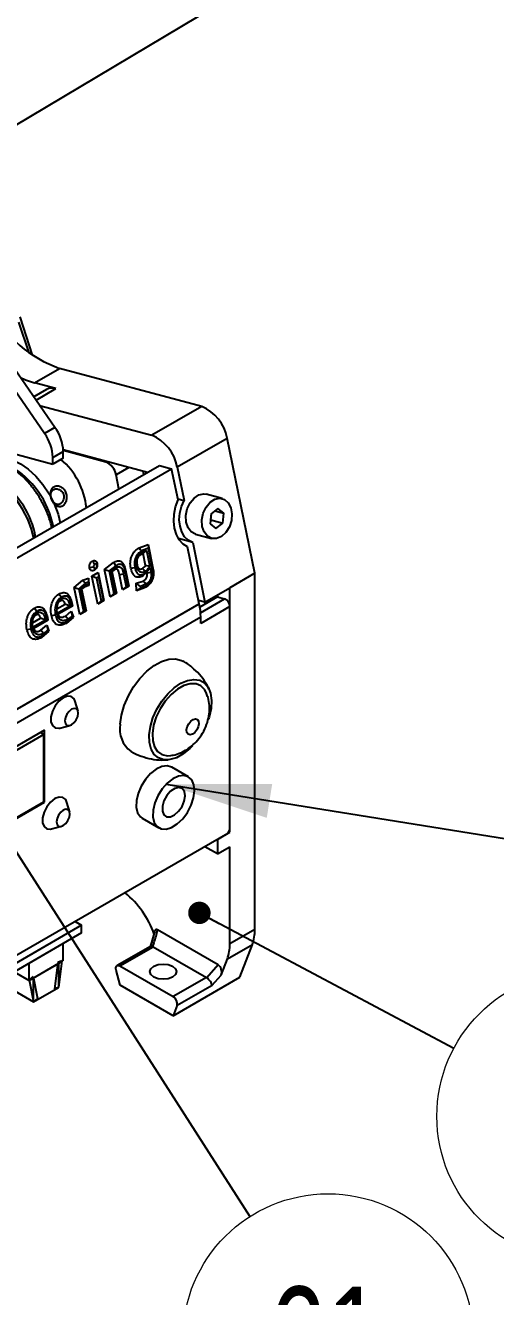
# Model space of a CAD drawing. Header units: millimetres. Extents: x 2 to 418, y 2 to 295.
# Drawn here: x 372.68 to 388.64, y 75.32 to 118.53 of the extents above; entities that cross this region are included whole.
import ezdxf

# ---------------------------------------------------------------- set-up
doc = ezdxf.new("R2010")
doc.units = ezdxf.units.MM
doc.styles.add('SLDTEXTSTYLE0', font='TXT', dxfattribs={"width": 0.75})
doc.dimstyles.new('SLDDIMSTYLE0', dxfattribs={"dimtxt": 0.18, "dimasz": 0.762, "dimexe": 0, "dimexo": 0.0625, "dimgap": 0, "dimtad": 0, "dimtih": 1, "dimtoh": 1, "dimdec": 0, "dimrnd": 1e-09, "dimzin": 0, "dimdsep": 46, "dimtxsty": 'Standard', "dimblk1": 'DOT', "dimblk2": 'DOT', "dimsah": 1, "dimcen": 0.09, "dimadec": 0, "dimazin": 0, "dimtfac": 0.762, "dimtdec": 0, "dimtofl": 0, "dimtmove": 0, "dimatfit": 3, "dimldrblk": 'DOT', "dimfxl": 1, "dimfrac": 2, "dimtolj": 1, "dimtzin": 0, "dimarcsym": 0})
doc.dimstyles.new('SLDDIMSTYLE1', dxfattribs={"dimtxt": 0.18, "dimasz": 3.556, "dimexe": 0, "dimexo": 0.0625, "dimgap": 0, "dimtad": 0, "dimtih": 1, "dimtoh": 1, "dimdec": 0, "dimrnd": 1e-09, "dimzin": 0, "dimdsep": 46, "dimtxsty": 'Standard', "dimsah": 1, "dimcen": 0.09, "dimadec": 0, "dimazin": 0, "dimtfac": 3.556, "dimtdec": 0, "dimtofl": 0, "dimtmove": 0, "dimatfit": 3, "dimfxl": 1, "dimfrac": 2, "dimtolj": 1, "dimtzin": 0, "dimarcsym": 0})

# ---------------------------------------------------------------- blocks, each defined once
blk = doc.blocks.new('SW_NOTE_58')
at = {"color": 0, "linetype": 'Continuous', "lineweight": 0}
blk.add_circle((4.353, -2.316), 4.931, dxfattribs=at)
at = {"color": 0, "linetype": 'Continuous', "lineweight": 0, "insert": (4.318, -0.54), "char_height": 3.5, "attachment_point": 2, "style": 'SLDTEXTSTYLE0'}
blk.add_mtext('8', dxfattribs=at)
blk = doc.blocks.new('_Dot')
at = {"color": 0, "linetype": 'ByBlock', "lineweight": -2}
blk.add_line((-0.5, 0), (-1, 0), dxfattribs=at)
at = {"color": 0, "linetype": 'ByBlock', "const_width": 0.5}
blk.add_lwpolyline([(-0.25, 0, 1), (0.25, 0, 1)], format="xyb", close=True, dxfattribs=at)
blk = doc.blocks.new('SW_NOTE_66')
at = {"color": 0, "linetype": 'Continuous', "lineweight": 0}
blk.add_circle((2.657, -4.154), 4.931, dxfattribs=at)
at = {"color": 0, "linetype": 'Continuous', "lineweight": 0, "insert": (2.586, -2.377), "char_height": 3.5, "attachment_point": 2, "style": 'SLDTEXTSTYLE0'}
blk.add_mtext('61', dxfattribs=at)

msp = doc.modelspace()

# ---------------------------------------------------------------- linework, layer by layer
at = {"color": 7, "linetype": 'Continuous', "lineweight": 25}
for p, q in [((373.329, 104.656), (365.25, 116.353)), ((373.683, 104.86), (365.603, 116.557)), ((372.486, 108.616), (372.912, 107.316)), ((372.803, 107.395), (372.46, 108.443)), ((372.987, 106.377), (373.835, 106.867)), ((378.664, 105.574), (373.835, 106.867)), ((373.717, 106.182), (372.987, 106.377)), ((373.4, 106.153), (372.964, 105.901)), ((373.162, 105.613), (376.967, 104.594)), ((378.664, 105.574), (376.967, 104.594)), ((373.683, 104.86), (373.329, 104.656)), ((377.833, 103.517), (379.53, 104.496)), ((380.47, 99.904), (379.53, 104.496)), ((372.155, 104.008), (373.61, 103.618)), ((373.61, 103.841), (373.964, 104.046)), ((373.61, 103.618), (373.61, 103.841)), ((373.964, 103.822), (373.61, 103.618)), ((376.826, 103.332), (373.963, 104.099)), ((375.409, 103.686), (373.964, 104.073)), ((373.964, 103.822), (373.964, 104.046)), ((371.869, 100.47), (377.233, 103.567)), ((372.269, 100.355), (377.643, 103.457)), ((376.703, 103.261), (376.681, 103.371)), ((377.233, 103.567), (377.643, 103.457)), ((377.86, 102.398), (377.643, 103.457)), ((377.833, 103.517), (378.065, 102.383)), ((375.855, 102.771), (375.756, 103.255)), ((377.851, 102.44), (378.065, 102.383)), ((379.363, 102.442), (378.817, 102.589)), ((379.216, 102.106), (378.982, 101.925)), ((379.116, 102.028), (379.416, 101.948)), ((379.416, 101.948), (379.216, 102.106)), ((378.982, 101.925), (378.948, 101.584)), ((378.948, 101.584), (379.148, 101.426)), ((378.96, 101.708), (378.972, 101.717)), ((378.972, 101.717), (378.994, 101.934)), ((378.972, 101.717), (379.382, 101.607)), ((379.148, 101.426), (379.382, 101.607)), ((379.382, 101.607), (379.416, 101.948)), ((378.454, 101.236), (379.001, 101.09)), ((376.537, 100.77), (376.844, 100.887)), ((376.856, 100.759), (376.624, 100.662)), ((376.844, 100.887), (377.009, 100.083)), ((376.844, 100.887), (376.856, 100.759)), ((377.006, 100.025), (376.856, 100.759)), ((378.358, 100.952), (377.877, 101.081)), ((378.583, 98.863), (378.187, 100.798)), ((378.358, 100.952), (378.773, 98.924)), ((375.366, 100.033), (375.668, 100.268)), ((376.672, 100.576), (376.584, 100.536)), ((376.795, 100.675), (376.672, 100.576)), ((376.755, 100.171), (376.672, 100.576)), ((376.795, 100.675), (376.905, 100.139)), ((374.939, 99.81), (375.151, 99.932)), ((375.151, 99.932), (375.345, 98.98)), ((375.151, 99.932), (375.167, 99.784)), ((375.557, 99.102), (375.366, 100.033)), ((375.366, 100.033), (375.519, 99.986)), ((375.754, 100.16), (375.519, 99.986)), ((375.519, 99.986), (375.677, 99.214)), ((375.598, 99.985), (375.753, 100.098)), ((375.747, 99.255), (375.598, 99.985)), ((375.616, 99.966), (375.598, 99.985)), ((375.703, 100.027), (375.616, 99.966)), ((375.616, 99.966), (375.768, 99.224)), ((376.014, 99.879), (375.875, 99.856)), ((375.979, 99.346), (375.875, 99.856)), ((376.014, 99.879), (376.1, 99.458)), ((376.077, 99.952), (376.079, 100.012)), ((376.169, 99.498), (376.077, 99.952)), ((376.079, 100.012), (376.19, 99.468)), ((376.802, 99.94), (376.663, 99.816)), ((376.905, 100.139), (376.755, 100.171)), ((376.913, 100.098), (376.802, 99.94)), ((376.809, 99.907), (376.802, 99.94)), ((376.948, 99.928), (376.809, 99.907)), ((376.913, 100.098), (376.948, 99.928)), ((377.009, 100.083), (377.006, 100.025)), ((380.47, 99.904), (379.621, 99.414)), ((380.47, 87.794), (380.47, 99.904)), ((374.34, 99.423), (374.634, 99.671)), ((374.527, 98.508), (374.34, 99.423)), ((374.34, 99.423), (374.492, 99.38)), ((374.72, 99.563), (374.492, 99.38)), ((374.492, 99.38), (374.648, 98.62)), ((374.675, 99.434), (374.587, 99.367)), ((374.634, 99.671), (374.821, 99.739)), ((374.832, 99.492), (374.675, 99.434)), ((374.821, 99.607), (374.72, 99.563)), ((374.725, 99.505), (374.823, 99.549)), ((374.821, 99.739), (374.832, 99.492)), ((374.821, 99.739), (374.821, 99.607)), ((374.823, 99.549), (374.821, 99.607)), ((374.832, 99.492), (374.823, 99.549)), ((375.134, 98.859), (374.939, 99.81)), ((375.097, 99.743), (374.939, 99.81)), ((375.167, 99.784), (375.097, 99.743)), ((375.097, 99.743), (375.255, 98.971)), ((375.325, 99.011), (375.167, 99.784)), ((376.19, 99.468), (375.979, 99.346)), ((376.1, 99.458), (375.979, 99.346)), ((376.1, 99.458), (376.169, 99.498)), ((376.169, 99.498), (376.19, 99.468)), ((376.445, 99.564), (376.681, 99.639)), ((376.456, 99.311), (376.445, 99.564)), ((376.591, 99.46), (376.445, 99.564)), ((376.727, 99.405), (376.456, 99.311)), ((376.593, 99.402), (376.456, 99.311)), ((376.768, 99.532), (376.591, 99.46)), ((376.591, 99.46), (376.593, 99.402)), ((376.593, 99.402), (376.777, 99.476)), ((378.773, 98.924), (379.621, 99.414)), ((379.621, 91.099), (379.621, 99.414)), ((374.717, 98.66), (374.571, 99.377)), ((374.571, 99.377), (374.587, 99.367)), ((374.587, 99.367), (374.738, 98.63)), ((375.345, 98.98), (375.134, 98.859)), ((375.255, 98.971), (375.134, 98.859)), ((375.255, 98.971), (375.325, 99.011)), ((375.345, 98.98), (375.325, 99.011)), ((375.768, 99.224), (375.557, 99.102)), ((375.557, 99.102), (375.677, 99.214)), ((375.677, 99.214), (375.747, 99.255)), ((375.768, 99.224), (375.747, 99.255)), ((378.773, 98.924), (378.559, 98.981)), ((379.197, 99.098), (378.603, 98.755)), ((379.197, 99.169), (379.197, 99.098)), ((379.197, 99.098), (379.443, 99.032)), ((363.592, 90.209), (378.583, 98.863)), ((373.751, 98.695), (374.028, 98.855)), ((373.753, 98.538), (373.751, 98.695)), ((374.192, 98.792), (373.753, 98.538)), ((373.758, 98.536), (374.256, 98.823)), ((373.758, 98.536), (373.788, 98.511)), ((374.273, 98.79), (373.788, 98.511)), ((374.192, 98.792), (374.028, 98.855)), ((374.036, 98.449), (374.237, 98.617)), ((374.237, 98.617), (374.31, 98.412)), ((374.237, 98.617), (374.272, 98.451)), ((374.256, 98.823), (374.253, 98.837)), ((374.256, 98.896), (374.273, 98.79)), ((374.256, 98.823), (374.273, 98.79)), ((374.738, 98.63), (374.527, 98.508)), ((374.648, 98.62), (374.527, 98.508)), ((374.648, 98.62), (374.717, 98.66)), ((374.717, 98.66), (374.738, 98.63)), ((379.621, 98.771), (378.631, 98.2)), ((378.773, 98.924), (378.773, 98.853)), ((379.621, 91.18), (379.621, 98.771)), ((378.631, 98.412), (363.641, 89.758)), ((372.919, 98.215), (373.197, 98.375)), ((372.921, 98.058), (372.919, 98.215)), ((373.361, 98.312), (372.921, 98.058)), ((372.927, 98.056), (373.424, 98.343)), ((373.441, 98.31), (372.957, 98.031)), ((373.361, 98.312), (373.197, 98.375)), ((373.205, 97.969), (373.405, 98.137)), ((373.405, 98.137), (373.479, 97.932)), ((373.405, 98.137), (373.44, 97.971)), ((373.424, 98.343), (373.422, 98.357)), ((373.424, 98.416), (373.441, 98.31)), ((373.424, 98.343), (373.441, 98.31)), ((374.31, 98.412), (374.059, 98.2)), ((374.109, 98.272), (374.287, 98.407)), ((374.272, 98.451), (374.123, 98.341)), ((374.287, 98.407), (374.272, 98.451)), ((374.31, 98.412), (374.287, 98.407)), ((378.631, 98.2), (378.631, 98.412)), ((372.927, 98.056), (372.957, 98.031)), ((373.479, 97.932), (373.227, 97.72)), ((373.277, 97.792), (373.456, 97.927)), ((373.44, 97.971), (373.292, 97.861)), ((373.456, 97.927), (373.44, 97.971)), ((373.479, 97.932), (373.456, 97.927)), ((374.465, 95.214), (374.374, 95.548)), ((373.852, 94.645), (374.187, 94.732)), ((373.328, 94.57), (368.944, 92.039)), ((373.3, 94.423), (369.057, 91.973)), ((373.3, 94.423), (373.187, 94.488)), ((373.3, 92.136), (373.3, 94.423)), ((373.328, 92.12), (373.328, 94.57)), ((378.212, 92.986), (377.646, 93.312)), ((368.944, 89.589), (373.328, 92.12)), ((369.057, 89.687), (373.3, 92.136)), ((373.3, 92.136), (373.328, 92.12)), ((374.183, 91.784), (374.091, 92.118)), ((373.569, 91.215), (373.905, 91.303)), ((376.646, 91.58), (377.212, 91.254)), ((379.551, 91.058), (379.621, 91.18)), ((379.551, 91.058), (362.721, 81.343)), ((379.197, 90.854), (379.621, 91.099)), ((379.197, 90.854), (379.197, 90.364)), ((379.586, 91.119), (379.621, 91.099)), ((379.197, 90.364), (378.773, 90.609)), ((379.197, 90.364), (379.621, 90.609)), ((379.621, 87.304), (379.621, 90.609)), ((374.589, 87.939), (368.226, 84.265)), ((374.369, 88.067), (374.589, 87.939)), ((374.589, 87.678), (374.589, 87.939)), ((379.228, 86.59), (377.166, 87.78)), ((380.47, 87.794), (379.621, 87.304)), ((374.589, 87.678), (368.226, 84.004)), ((373.952, 87.31), (373.952, 86.728)), ((376.958, 87.353), (376.913, 87.216)), ((377.005, 87.218), (377.048, 87.348)), ((379.536, 86.795), (380.384, 87.285)), ((379.955, 86.17), (380.384, 87.285)), ((376.924, 87.223), (375.789, 86.568)), ((375.889, 86.558), (377.021, 87.211)), ((377.021, 87.211), (378.828, 86.168)), ((372.806, 86.067), (373.952, 86.728)), ((372.806, 86.067), (372.806, 86.649)), ((372.955, 86.153), (373.803, 86.643)), ((373.776, 86.672), (373.663, 85.774)), ((373.915, 86.727), (373.776, 86.672)), ((373.915, 86.727), (373.802, 85.829)), ((373.803, 86.643), (373.803, 85.826)), ((375.889, 86.558), (377.696, 85.515)), ((379.228, 86.59), (378.842, 86.158)), ((379.325, 86.247), (379.536, 86.795)), ((372.303, 86.358), (372.806, 86.067)), ((372.946, 86.197), (372.808, 86.084)), ((372.808, 86.084), (372.956, 85.337)), ((372.946, 86.197), (373.095, 85.45)), ((372.955, 85.336), (372.955, 86.153)), ((375.893, 85.902), (375.757, 86.415)), ((377.692, 84.864), (379.955, 86.17)), ((378.828, 86.168), (377.696, 85.515)), ((379.019, 85.906), (379.325, 86.247)), ((371.864, 85.966), (372.955, 85.336)), ((372.955, 85.336), (373.803, 85.826)), ((373.802, 85.829), (373.663, 85.774)), ((377.692, 84.864), (375.893, 85.902)), ((377.829, 85.219), (379.019, 85.906)), ((373.095, 85.45), (372.956, 85.337)), ((372.956, 85.337), (372.956, 85.337)), ((377.829, 85.219), (377.692, 84.864))]:
    msp.add_line(p, q, dxfattribs=at)
at = {"color": 8, "linetype": 'Continuous', "lineweight": 25}
for p, q in [((373.04, 105.791), (373.717, 106.182)), ((375.409, 103.686), (375.439, 103.703)), ((376.186, 103.503), (375.756, 103.255)), ((378.626, 98.56), (379.443, 99.032))]:
    msp.add_line(p, q, dxfattribs=at)
at = {"color": 7, "linetype": 'Continuous', "lineweight": 25, "flags": 128}
for points in [[(372.508, 106.561), (372.68, 106.483), (372.987, 106.377)], [(371.586, 103.78), (371.743, 103.821), (371.983, 103.821), (372.242, 103.756), (372.51, 103.627), (372.777, 103.44), (373.035, 103.2), (373.272, 102.918), (373.481, 102.602), (373.655, 102.265), (373.787, 101.918), (373.863, 101.621)], [(378.454, 101.236), (378.311, 101.312), (378.201, 101.454), (378.137, 101.646), (378.127, 101.867), (378.173, 102.092), (378.268, 102.298), (378.404, 102.462), (378.564, 102.567), (378.733, 102.601), (378.817, 102.589)], [(379.655, 102.133), (379.692, 101.924), (379.674, 101.698), (379.603, 101.48), (379.486, 101.292), (379.336, 101.156), (379.169, 101.086), (379.004, 101.089), (378.858, 101.166), (378.747, 101.308), (378.683, 101.5), (378.674, 101.72), (378.719, 101.946), (378.815, 102.152), (378.95, 102.316), (379.111, 102.42), (379.279, 102.454), (379.437, 102.413), (379.567, 102.302), (379.655, 102.133)], [(378.187, 100.798), (378.033, 100.896), (377.904, 101.04), (377.805, 101.222), (377.741, 101.435), (377.713, 101.67), (377.725, 101.916), (377.774, 102.162), (377.86, 102.398)], [(378.358, 100.952), (378.21, 101.026), (378.085, 101.147), (377.989, 101.31), (377.928, 101.504), (377.905, 101.721), (377.921, 101.947), (377.975, 102.172), (378.065, 102.383)], [(376.537, 100.77), (376.58, 100.716), (376.624, 100.662)], [(375.754, 100.16), (375.711, 100.214), (375.668, 100.268)], [(376.633, 100.606), (376.609, 100.571), (376.584, 100.536)], [(374.997, 100.112), (374.928, 100.101), (374.858, 100.09)], [(375.067, 100.075), (375.042, 100.04), (375.024, 100.014), (375.019, 100.007), (375.018, 100.005), (375.017, 100.004)], [(375.703, 100.027), (375.728, 100.063), (375.753, 100.098)], [(376.257, 100.081), (376.326, 100.092), (376.396, 100.103)], [(376.468, 100.204), (376.466, 100.174), (376.465, 100.145)], [(376.654, 100.072), (376.697, 100.018), (376.741, 99.964)], [(376.663, 99.816), (376.688, 99.851), (376.713, 99.887)], [(374.634, 99.671), (374.677, 99.617), (374.72, 99.563)], [(374.725, 99.505), (374.7, 99.469), (374.675, 99.434)], [(376.768, 99.532), (376.724, 99.586), (376.681, 99.639)], [(376.777, 99.476), (376.752, 99.44), (376.727, 99.405)], [(373.898, 99.088), (373.854, 99.142), (373.811, 99.196)], [(373.855, 98.96), (373.88, 98.996), (373.905, 99.031)], [(373.066, 98.608), (373.023, 98.662), (372.98, 98.716)], [(373.024, 98.48), (373.049, 98.516), (373.074, 98.551)], [(374.253, 98.837), (374.255, 98.867), (374.256, 98.896)], [(373.422, 98.357), (373.423, 98.387), (373.424, 98.416)], [(373.56, 98.474), (373.63, 98.485), (373.699, 98.496)], [(374.123, 98.341), (374.08, 98.395), (374.036, 98.449)], [(374.059, 98.2), (374.084, 98.236), (374.109, 98.272)], [(372.728, 97.994), (372.798, 98.005), (372.867, 98.016)], [(373.292, 97.861), (373.248, 97.915), (373.205, 97.969)], [(373.227, 97.72), (373.252, 97.756), (373.277, 97.792)], [(375.898, 94.771), (375.942, 95.084), (376.035, 95.41), (376.174, 95.735), (376.353, 96.045), (376.564, 96.329), (376.799, 96.574), (377.048, 96.77), (377.301, 96.909), (377.548, 96.987), (377.778, 96.998), (377.983, 96.944), (378.031, 96.919)], [(376.881, 94.408), (376.922, 94.692), (377.011, 94.987), (377.143, 95.28), (377.313, 95.556), (377.511, 95.803), (377.73, 96.009), (377.959, 96.165), (378.186, 96.263), (378.402, 96.298), (378.596, 96.269), (378.76, 96.178), (378.885, 96.028), (378.966, 95.827), (378.998, 95.584), (378.982, 95.31), (378.916, 95.018), (378.893, 94.945)], [(378.831, 95.822), (378.769, 95.943), (378.64, 96.075), (378.473, 96.145), (378.277, 96.15), (378.063, 96.089), (377.842, 95.965), (377.627, 95.786), (377.428, 95.56), (377.257, 95.3), (377.122, 95.021), (377.032, 94.736), (376.99, 94.462)], [(374.374, 95.548), (374.332, 95.639), (374.237, 95.715), (374.11, 95.726), (373.964, 95.672), (373.819, 95.559), (373.692, 95.4), (373.597, 95.215), (373.547, 95.026), (373.547, 94.856), (373.597, 94.725), (373.692, 94.649), (373.819, 94.638), (373.852, 94.645)], [(374.247, 95.28), (374.161, 95.21), (374.087, 95.111), (374.038, 94.998), (374.021, 94.888), (374.038, 94.798), (374.087, 94.742), (374.161, 94.727), (374.247, 94.758), (374.334, 94.827), (374.407, 94.926), (374.456, 95.039), (374.473, 95.149), (374.456, 95.239), (374.407, 95.296), (374.334, 95.31), (374.247, 95.28)], [(378.154, 94.581), (378.176, 94.684), (378.226, 94.787), (378.297, 94.875), (378.378, 94.933), (378.456, 94.953), (378.521, 94.933), (378.561, 94.874), (378.571, 94.786), (378.549, 94.683), (378.499, 94.58), (378.428, 94.493), (378.347, 94.434), (378.269, 94.414), (378.205, 94.435), (378.164, 94.494), (378.154, 94.581)], [(378.348, 94.036), (378.258, 93.945), (378.033, 93.763), (377.804, 93.636), (377.581, 93.569), (377.374, 93.566), (377.194, 93.626), (377.049, 93.747), (376.946, 93.924), (376.889, 94.148), (376.881, 94.408)], [(376.99, 94.462), (377, 94.212), (377.06, 94.002), (377.167, 93.841), (377.316, 93.739), (377.499, 93.701), (377.613, 93.709)], [(377.646, 93.312), (377.643, 93.314), (377.489, 93.358), (377.309, 93.335), (377.118, 93.246), (376.928, 93.097), (376.755, 92.9), (376.61, 92.67), (376.506, 92.422), (376.449, 92.177), (376.443, 91.952), (376.49, 91.763), (376.586, 91.625), (376.646, 91.58)], [(378.02, 91.562), (378.18, 91.778), (378.306, 92.019), (378.387, 92.268), (378.419, 92.505), (378.398, 92.714), (378.326, 92.879), (378.209, 92.988), (378.055, 93.032), (377.875, 93.008), (377.683, 92.919), (377.494, 92.77), (377.32, 92.574), (377.176, 92.343), (377.072, 92.096), (377.014, 91.851), (377.009, 91.625), (377.056, 91.437), (377.151, 91.299), (377.288, 91.221), (377.457, 91.211), (377.644, 91.268), (377.837, 91.388), (378.02, 91.562)], [(377.881, 91.813), (377.996, 91.978), (378.073, 92.161), (378.101, 92.339), (378.076, 92.487), (378.002, 92.586), (377.889, 92.622), (377.752, 92.59), (377.61, 92.494), (377.481, 92.348), (377.384, 92.171), (377.331, 91.987), (377.329, 91.821), (377.379, 91.696), (377.474, 91.627), (377.601, 91.625), (377.743, 91.69), (377.881, 91.813)], [(374.091, 92.118), (374.049, 92.21), (373.954, 92.285), (373.827, 92.297), (373.682, 92.243), (373.536, 92.129), (373.409, 91.97), (373.314, 91.785), (373.264, 91.596), (373.264, 91.426), (373.314, 91.296), (373.409, 91.22), (373.536, 91.208), (373.569, 91.215)], [(373.964, 91.851), (373.878, 91.781), (373.804, 91.682), (373.755, 91.569), (373.738, 91.459), (373.755, 91.369), (373.804, 91.312), (373.878, 91.298), (373.964, 91.328), (374.051, 91.398), (374.124, 91.497), (374.173, 91.61), (374.191, 91.72), (374.173, 91.81), (374.124, 91.866), (374.051, 91.881), (373.964, 91.851)], [(375.757, 86.415), (375.749, 86.458), (375.749, 86.497), (375.758, 86.53), (375.774, 86.555), (375.796, 86.571), (375.824, 86.577), (375.856, 86.572), (375.889, 86.558)], [(377.677, 86.179), (377.531, 86.123), (377.359, 86.103), (377.186, 86.123), (377.04, 86.179), (376.943, 86.263), (376.909, 86.363), (376.943, 86.462), (377.04, 86.546), (377.186, 86.603), (377.359, 86.623), (377.531, 86.603), (377.677, 86.546), (377.774, 86.462), (377.809, 86.363), (377.774, 86.263), (377.677, 86.179)]]:
    msp.add_lwpolyline(points, dxfattribs=at)
at = {"color": 8, "linetype": 'Continuous', "lineweight": 25, "flags": 128}
for points in [[(372.966, 101.103), (372.889, 101.4), (372.758, 101.747), (372.584, 102.084), (372.375, 102.4), (372.137, 102.682), (371.88, 102.922), (371.613, 103.109), (371.345, 103.238), (371.086, 103.303), (370.846, 103.303), (370.632, 103.237), (370.596, 103.218)], [(377.048, 87.348), (377.014, 87.355), (376.987, 87.358), (376.968, 87.358), (376.959, 87.355), (376.958, 87.353)]]:
    msp.add_lwpolyline(points, dxfattribs=at)
at = {"color": 7, "linetype": 'Continuous', "lineweight": 25}
for centre, radius, start, end in [((375.331, 111.006), 4.4, 209.2767, 250.1215), ((373.592, 105.795), 0.407, 72.0718, 118.1401), ((378.113, 104.244), 1.439, 10.0843, 67.5049), ((372.113, 103.78), 1.499, 2.355, 35.7697), ((372.467, 103.984), 1.499, 2.355, 35.7697), ((376.416, 103.265), 1.439, 10.0843, 67.5049), ((372.249, 101.866), 2.517, 6.0992, 49.4067), ((375.189, 103.154), 0.575, 10.0842, 67.505), ((370.099, 100.614), 2.972, 10.1317, 54.6125), ((379.332, 98.764), 0.29, 1.3582, 67.3357), ((376.374, 98.399), 2.257, 0.3462, 11.8651), ((376.816, 94.603), 0.933, 169.6326, 233.4543), ((374.015, 86.555), 3.222, 19.6268, 50.5763), ((379.048, 87.77), 1.422, 340.0306, 0.9567), ((378.2, 87.28), 1.422, 340.0306, 0.9567), ((377.552, 85.272), 0.282, 349.0498, 59.3242)]:
    msp.add_arc(centre, radius, start, end, dxfattribs=at)
at = {"color": 8, "linetype": 'Continuous', "lineweight": 25}
msp.add_arc((370.609, 100.897), 3.077, 11.0446, 60.013, dxfattribs=at)
at = {"color": 7, "linetype": 'Continuous', "lineweight": 25}
for centre, major_axis, ratio, start_param, end_param in [((375.054, 87.271), (1.556, 2.694), 0.577335, 5.061495, 5.214421), ((377.079, 87.081), (0.165, -0.134), 0.381448, 2.31617, 2.996688), ((376.879, 86.966), (0.141, 0.245), 0.577335, 0.000041, 0.10484), ((379.192, 86.38), (-0.036, 0.225), 0.649493, 3.983066, 5.798129), ((378.686, 85.923), (0.141, 0.245), 0.577335, 6.178427, 6.283226), ((378.886, 86.038), (-0.128, 0.157), 0.251336, 3.537915, 5.352978)]:
    msp.add_ellipse(centre, major_axis=major_axis, ratio=ratio, start_param=start_param, end_param=end_param, dxfattribs=at)
for points, knots in [([(373.575, 101.455), (373.565, 101.501), (373.532, 101.665), (373.428, 101.948), (373.269, 102.293), (373.072, 102.623), (372.845, 102.927), (372.593, 103.199), (372.322, 103.43), (372.036, 103.614), (371.807, 103.718), (371.675, 103.756), (371.642, 103.765)], [0, 0, 0, 0, 0.045841, 0.159696, 0.273241, 0.38668, 0.500263, 0.614199, 0.728779, 0.844252, 0.960648, 1, 1, 1, 1]), ([(373.579, 102.39), (373.562, 102.433), (373.528, 102.519), (373.523, 102.652), (373.552, 102.747), (373.597, 102.805), (373.64, 102.838), (373.69, 102.859), (373.765, 102.87), (373.867, 102.851), (373.978, 102.779), (374.059, 102.667), (374.097, 102.531), (374.087, 102.394), (374.042, 102.294), (373.991, 102.234), (373.946, 102.2), (373.897, 102.18), (373.829, 102.171), (373.742, 102.195), (373.647, 102.271), (373.602, 102.35), (373.579, 102.39)], [0, 0, 0, 0, 0.064004, 0.127073, 0.188839, 0.219512, 0.249947, 0.280529, 0.31106, 0.372877, 0.436018, 0.500006, 0.563986, 0.627067, 0.688934, 0.719514, 0.750099, 0.780501, 0.811194, 0.872931, 0.936001, 1, 1, 1, 1]), ([(373.576, 102.401), (373.585, 102.386), (373.601, 102.355), (373.642, 102.302), (373.703, 102.253), (373.77, 102.236), (373.824, 102.245), (373.863, 102.261), (373.899, 102.288), (373.941, 102.335), (373.98, 102.413), (373.99, 102.502), (373.978, 102.572), (373.96, 102.622), (373.932, 102.668), (373.885, 102.719), (373.811, 102.764), (373.73, 102.776), (373.67, 102.766), (373.629, 102.748), (373.595, 102.722), (373.559, 102.677), (373.534, 102.604), (373.538, 102.519), (373.555, 102.45), (373.569, 102.417), (373.576, 102.401)], [0, 0, 0, 0, 0.03123, 0.06261, 0.125009, 0.187374, 0.218728, 0.249898, 0.281256, 0.312495, 0.374992, 0.437403, 0.468594, 0.499994, 0.53139, 0.562593, 0.625063, 0.687511, 0.7187, 0.750054, 0.781258, 0.812592, 0.874986, 0.937386, 0.968735, 1, 1, 1, 1]), ([(376.257, 100.081), (376.247, 100.147), (376.234, 100.245), (376.254, 100.385), (376.285, 100.487), (376.333, 100.579), (376.414, 100.686), (376.488, 100.736), (376.537, 100.77)], [0, 0, 0, 0, 0.249666, 0.374854, 0.500005, 0.625151, 0.750346, 1, 1, 1, 1]), ([(374.858, 100.09), (374.855, 100.112), (374.851, 100.145), (374.858, 100.191), (374.874, 100.236), (374.903, 100.286), (374.936, 100.31), (374.952, 100.321)], [0, 0, 0, 0, 0.249768, 0.375265, 0.500628, 0.75033, 1, 1, 1, 1]), ([(374.952, 100.321), (374.969, 100.329), (375.003, 100.344), (375.045, 100.335), (375.073, 100.316), (375.097, 100.287), (375.105, 100.256), (375.111, 100.236)], [0, 0, 0, 0, 0.24966, 0.499347, 0.624723, 0.750151, 1, 1, 1, 1]), ([(374.952, 100.321), (374.952, 100.321), (374.957, 100.316), (374.971, 100.298), (374.999, 100.262), (375.024, 100.232), (375.039, 100.214)], [0, 0, 0, 0, 0.01648, 0.144801, 0.499997, 1, 1, 1, 1]), ([(375.668, 100.268), (375.714, 100.291), (375.784, 100.327), (375.878, 100.327), (375.942, 100.301), (375.994, 100.248), (376.044, 100.154), (376.065, 100.069), (376.079, 100.012)], [0, 0, 0, 0, 0.249758, 0.3748486, 0.4997373, 0.6247353, 0.7498617, 1, 1, 1, 1]), ([(376.624, 100.662), (376.584, 100.635), (376.523, 100.595), (376.457, 100.509), (376.417, 100.435), (376.392, 100.351), (376.376, 100.237), (376.388, 100.157), (376.396, 100.103)], [0, 0, 0, 0, 0.24966, 0.374893, 0.499509, 0.624718, 0.750159, 1, 1, 1, 1]), ([(376.465, 100.145), (376.459, 100.188), (376.447, 100.274), (376.468, 100.392), (376.504, 100.477), (376.554, 100.551), (376.602, 100.584), (376.633, 100.606)], [0, 0, 0, 0, 0.252023, 0.502566, 0.628941, 0.754712, 1, 1, 1, 1]), ([(376.584, 100.536), (376.561, 100.52), (376.526, 100.496), (376.49, 100.442), (376.466, 100.38), (376.454, 100.296), (376.463, 100.234), (376.468, 100.204)], [0, 0, 0, 0, 0.24969, 0.374897, 0.500131, 0.749736, 1, 1, 1, 1]), ([(376.633, 100.606), (376.66, 100.621), (376.693, 100.639), (376.727, 100.651), (376.736, 100.654), (376.743, 100.656), (376.75, 100.659), (376.756, 100.661), (376.759, 100.662), (376.773, 100.667), (376.785, 100.671), (376.795, 100.675)], [0, 0, 0, 0, 0.4998482, 0.6248628, 0.6291599, 0.6614803, 0.7499088, 0.7517674, 0.7683555, 0.8161895, 1, 1, 1, 1]), ([(375.017, 100.004), (375, 99.997), (374.966, 99.982), (374.924, 99.991), (374.895, 100.01), (374.872, 100.039), (374.864, 100.07), (374.858, 100.09)], [0, 0, 0, 0, 0.2497021, 0.4993332, 0.6246888, 0.750221, 1, 1, 1, 1]), ([(375.039, 100.214), (375.035, 100.211), (375.028, 100.207), (375.014, 100.194), (375.003, 100.177), (374.996, 100.157), (374.993, 100.136), (374.996, 100.122), (374.997, 100.112)], [0, 0, 0, 0, 0.12636, 0.250902, 0.500278, 0.625929, 0.751022, 1, 1, 1, 1]), ([(374.997, 100.112), (375, 100.103), (375.003, 100.089), (375.013, 100.075), (375.026, 100.068), (375.044, 100.065), (375.059, 100.072), (375.067, 100.075)], [0, 0, 0, 0, 0.252755, 0.378649, 0.503489, 0.752198, 1, 1, 1, 1]), ([(375.111, 100.236), (375.114, 100.214), (375.118, 100.181), (375.111, 100.134), (375.095, 100.09), (375.066, 100.039), (375.033, 100.016), (375.017, 100.004)], [0, 0, 0, 0, 0.249859, 0.375321, 0.500692, 0.750308, 1, 1, 1, 1]), ([(375.108, 100.177), (375.106, 100.186), (375.103, 100.2), (375.093, 100.213), (375.08, 100.221), (375.061, 100.224), (375.046, 100.217), (375.039, 100.214)], [0, 0, 0, 0, 0.251396, 0.37669, 0.501602, 0.750983, 1, 1, 1, 1]), ([(375.067, 100.075), (375.07, 100.078), (375.078, 100.082), (375.091, 100.095), (375.102, 100.112), (375.11, 100.132), (375.112, 100.152), (375.11, 100.167), (375.108, 100.177)], [0, 0, 0, 0, 0.124307, 0.249142, 0.498103, 0.622825, 0.748299, 1, 1, 1, 1]), ([(375.111, 100.236), (375.111, 100.236), (375.111, 100.235), (375.111, 100.232), (375.11, 100.222), (375.109, 100.203), (375.109, 100.186), (375.108, 100.177)], [0, 0, 0, 0, 0.004853, 0.040534, 0.137386, 0.500001, 1, 1, 1, 1]), ([(375.875, 99.856), (375.863, 99.912), (375.848, 99.982), (375.803, 100.04), (375.771, 100.051), (375.736, 100.044), (375.714, 100.033), (375.703, 100.027)], [0, 0, 0, 0, 0.499538, 0.624629, 0.749502, 0.874651, 1, 1, 1, 1]), ([(375.753, 100.098), (375.769, 100.106), (375.8, 100.123), (375.849, 100.131), (375.895, 100.121), (375.947, 100.08), (375.987, 99.995), (376.005, 99.918), (376.014, 99.879)], [0, 0, 0, 0, 0.125318, 0.250714, 0.375789, 0.500865, 0.749544, 1, 1, 1, 1]), ([(376.077, 99.952), (376.066, 99.997), (376.049, 100.065), (376.012, 100.144), (375.973, 100.19), (375.922, 100.212), (375.846, 100.208), (375.791, 100.179), (375.754, 100.16)], [0, 0, 0, 0, 0.250284, 0.375173, 0.500596, 0.625165, 0.750188, 1, 1, 1, 1]), ([(376.663, 99.816), (376.617, 99.794), (376.548, 99.761), (376.457, 99.77), (376.395, 99.801), (376.345, 99.853), (376.291, 99.942), (376.27, 100.026), (376.257, 100.081)], [0, 0, 0, 0, 0.24937, 0.37444, 0.499488, 0.624634, 0.749875, 1, 1, 1, 1]), ([(376.396, 100.103), (376.406, 100.059), (376.422, 99.993), (376.462, 99.92), (376.501, 99.876), (376.548, 99.849), (376.621, 99.842), (376.676, 99.869), (376.713, 99.887)], [0, 0, 0, 0, 0.249298, 0.374608, 0.49914, 0.624342, 0.749697, 1, 1, 1, 1]), ([(376.741, 99.964), (376.71, 99.95), (376.663, 99.928), (376.601, 99.935), (376.559, 99.955), (376.525, 99.99), (376.489, 100.051), (376.475, 100.107), (376.465, 100.145)], [0, 0, 0, 0, 0.249778, 0.37479, 0.499802, 0.625098, 0.750368, 1, 1, 1, 1]), ([(376.468, 100.204), (376.474, 100.178), (376.483, 100.138), (376.506, 100.094), (376.529, 100.067), (376.557, 100.051), (376.6, 100.046), (376.632, 100.061), (376.654, 100.072)], [0, 0, 0, 0, 0.250278, 0.375508, 0.500628, 0.625607, 0.75064, 1, 1, 1, 1]), ([(376.654, 100.072), (376.672, 100.084), (376.71, 100.109), (376.74, 100.15), (376.755, 100.171)], [0, 0, 0, 0, 0.499823, 1, 1, 1, 1]), ([(376.681, 99.639), (376.701, 99.652), (376.731, 99.671), (376.767, 99.708), (376.791, 99.743), (376.806, 99.783), (376.817, 99.84), (376.812, 99.881), (376.809, 99.907)], [0, 0, 0, 0, 0.250234, 0.375436, 0.500449, 0.625576, 0.750748, 1, 1, 1, 1]), ([(376.713, 99.887), (376.75, 99.914), (376.788, 99.941), (376.82, 99.981), (376.822, 99.983), (376.83, 99.994), (376.861, 100.032), (376.89, 100.069), (376.913, 100.098)], [0, 0, 0, 0, 0.497617, 0.498815, 0.508021, 0.533394, 0.629052, 1, 1, 1, 1]), ([(377.009, 100.083), (377.019, 100.018), (377.035, 99.92), (377.02, 99.779), (376.989, 99.675), (376.938, 99.584), (376.852, 99.485), (376.777, 99.437), (376.727, 99.405)], [0, 0, 0, 0, 0.24987, 0.374951, 0.499887, 0.624863, 0.750003, 1, 1, 1, 1]), ([(376.905, 100.139), (376.896, 100.126), (376.885, 100.11), (376.873, 100.093), (376.87, 100.089), (376.869, 100.087), (376.856, 100.07), (376.818, 100.019), (376.772, 99.986), (376.741, 99.964)], [0, 0, 0, 0, 0.184045, 0.232125, 0.24518, 0.24896, 0.250912, 0.501053, 1, 1, 1, 1]), ([(376.948, 99.928), (376.953, 99.889), (376.96, 99.83), (376.943, 99.748), (376.922, 99.689), (376.891, 99.637), (376.84, 99.579), (376.797, 99.551), (376.768, 99.532)], [0, 0, 0, 0, 0.249419, 0.374942, 0.499974, 0.625811, 0.751142, 1, 1, 1, 1]), ([(376.777, 99.476), (376.818, 99.502), (376.879, 99.541), (376.951, 99.619), (376.995, 99.692), (377.019, 99.777), (377.028, 99.892), (377.015, 99.972), (377.006, 100.025)], [0, 0, 0, 0, 0.250369, 0.375576, 0.500446, 0.624928, 0.750055, 1, 1, 1, 1]), ([(374.571, 99.377), (374.58, 99.385), (374.591, 99.397), (374.603, 99.408), (374.607, 99.411), (374.607, 99.412), (374.62, 99.425), (374.657, 99.461), (374.698, 99.487), (374.725, 99.505)], [0, 0, 0, 0, 0.183447, 0.231467, 0.24455, 0.248362, 0.250351, 0.500468, 1, 1, 1, 1]), ([(373.56, 98.474), (373.55, 98.54), (373.531, 98.672), (373.562, 98.853), (373.616, 98.985), (373.671, 99.072), (373.737, 99.146), (373.786, 99.179), (373.811, 99.196)], [0, 0, 0, 0, 0.249922, 0.499306, 0.624474, 0.749627, 0.874812, 1, 1, 1, 1]), ([(373.898, 99.088), (373.878, 99.075), (373.837, 99.047), (373.783, 98.987), (373.739, 98.914), (373.697, 98.805), (373.674, 98.657), (373.691, 98.55), (373.699, 98.496)], [0, 0, 0, 0, 0.1247488, 0.2498642, 0.3752749, 0.5004444, 0.7503144, 1, 1, 1, 1]), ([(373.753, 98.538), (373.744, 98.631), (373.732, 98.747), (373.777, 98.886), (373.811, 98.947), (373.855, 98.998), (373.888, 99.02), (373.905, 99.031)], [0, 0, 0, 0, 0.498641, 0.62394, 0.749227, 0.874112, 1, 1, 1, 1]), ([(373.855, 98.96), (373.837, 98.948), (373.809, 98.928), (373.781, 98.885), (373.759, 98.838), (373.747, 98.771), (373.75, 98.72), (373.751, 98.695)], [0, 0, 0, 0, 0.2493184, 0.3746362, 0.4999885, 0.7495121, 1, 1, 1, 1]), ([(373.811, 99.196), (373.862, 99.22), (373.938, 99.255), (374.038, 99.242), (374.105, 99.208), (374.161, 99.15), (374.218, 99.05), (374.24, 98.958), (374.256, 98.896)], [0, 0, 0, 0, 0.249247, 0.374334, 0.49948, 0.624589, 0.749835, 1, 1, 1, 1]), ([(374.028, 98.855), (374.021, 98.877), (374.011, 98.91), (373.988, 98.946), (373.966, 98.965), (373.94, 98.977), (373.903, 98.983), (373.874, 98.969), (373.855, 98.96)], [0, 0, 0, 0, 0.250086, 0.3752936, 0.5006, 0.6257373, 0.7510679, 1, 1, 1, 1]), ([(374.253, 98.837), (374.241, 98.887), (374.223, 98.962), (374.179, 99.046), (374.136, 99.097), (374.082, 99.126), (374.001, 99.137), (373.939, 99.108), (373.898, 99.088)], [0, 0, 0, 0, 0.250605, 0.376149, 0.501648, 0.626826, 0.751937, 1, 1, 1, 1]), ([(373.905, 99.031), (373.922, 99.04), (373.957, 99.057), (374.009, 99.062), (374.058, 99.048), (374.101, 99.017), (374.134, 98.971), (374.165, 98.895), (374.181, 98.833), (374.192, 98.792)], [0, 0, 0, 0, 0.125292, 0.249889, 0.374716, 0.499628, 0.624466, 0.749155, 1, 1, 1, 1]), ([(372.728, 97.994), (372.719, 98.06), (372.699, 98.192), (372.73, 98.373), (372.784, 98.505), (372.839, 98.592), (372.905, 98.666), (372.955, 98.699), (372.98, 98.716)], [0, 0, 0, 0, 0.249922, 0.499306, 0.624474, 0.749627, 0.874812, 1, 1, 1, 1]), ([(373.066, 98.608), (373.046, 98.595), (373.005, 98.567), (372.952, 98.507), (372.908, 98.434), (372.865, 98.325), (372.842, 98.177), (372.859, 98.07), (372.867, 98.016)], [0, 0, 0, 0, 0.1247488, 0.2498642, 0.3752749, 0.5004444, 0.7503144, 1, 1, 1, 1]), ([(372.921, 98.058), (372.912, 98.151), (372.9, 98.267), (372.945, 98.406), (372.979, 98.467), (373.023, 98.518), (373.057, 98.54), (373.074, 98.551)], [0, 0, 0, 0, 0.498641, 0.62394, 0.749227, 0.874112, 1, 1, 1, 1]), ([(372.98, 98.716), (373.03, 98.74), (373.107, 98.775), (373.206, 98.762), (373.274, 98.728), (373.329, 98.67), (373.386, 98.57), (373.409, 98.478), (373.424, 98.416)], [0, 0, 0, 0, 0.249247, 0.374334, 0.49948, 0.624589, 0.749835, 1, 1, 1, 1]), ([(373.422, 98.357), (373.41, 98.407), (373.391, 98.482), (373.347, 98.566), (373.304, 98.616), (373.25, 98.646), (373.169, 98.657), (373.107, 98.628), (373.066, 98.608)], [0, 0, 0, 0, 0.250605, 0.376149, 0.501648, 0.626827, 0.751937, 1, 1, 1, 1]), ([(373.074, 98.551), (373.091, 98.56), (373.125, 98.577), (373.178, 98.582), (373.227, 98.568), (373.269, 98.537), (373.303, 98.491), (373.333, 98.415), (373.35, 98.353), (373.361, 98.312)], [0, 0, 0, 0, 0.125292, 0.249889, 0.374716, 0.499628, 0.624466, 0.749155, 1, 1, 1, 1]), ([(374.123, 98.341), (374.084, 98.322), (374.025, 98.293), (373.945, 98.29), (373.888, 98.307), (373.839, 98.343), (373.791, 98.417), (373.771, 98.488), (373.758, 98.536)], [0, 0, 0, 0, 0.247928, 0.374025, 0.499393, 0.624617, 0.74985, 1, 1, 1, 1]), ([(373.024, 98.48), (373.005, 98.468), (372.977, 98.448), (372.949, 98.405), (372.928, 98.358), (372.916, 98.291), (372.918, 98.24), (372.919, 98.215)], [0, 0, 0, 0, 0.2493184, 0.3746362, 0.4999885, 0.7495121, 1, 1, 1, 1]), ([(373.197, 98.375), (373.19, 98.397), (373.179, 98.43), (373.156, 98.466), (373.134, 98.485), (373.109, 98.497), (373.072, 98.503), (373.043, 98.489), (373.024, 98.48)], [0, 0, 0, 0, 0.250086, 0.3752936, 0.5006, 0.6257373, 0.7510679, 1, 1, 1, 1]), ([(374.059, 98.2), (374.005, 98.174), (373.923, 98.134), (373.815, 98.136), (373.738, 98.161), (373.673, 98.213), (373.604, 98.311), (373.578, 98.408), (373.56, 98.474)], [0, 0, 0, 0, 0.249672, 0.374875, 0.499975, 0.625076, 0.750231, 1, 1, 1, 1]), ([(373.699, 98.496), (373.713, 98.442), (373.735, 98.361), (373.79, 98.279), (373.844, 98.235), (373.907, 98.216), (373.997, 98.216), (374.064, 98.249), (374.109, 98.272)], [0, 0, 0, 0, 0.249447, 0.374681, 0.499635, 0.624676, 0.749884, 1, 1, 1, 1]), ([(373.788, 98.511), (373.793, 98.497), (373.803, 98.47), (373.828, 98.439), (373.858, 98.419), (373.903, 98.405), (373.965, 98.412), (374.012, 98.437), (374.036, 98.449)], [0, 0, 0, 0, 0.125073, 0.250138, 0.375121, 0.500267, 0.749817, 1, 1, 1, 1]), ([(373.227, 97.72), (373.173, 97.694), (373.092, 97.654), (372.983, 97.656), (372.907, 97.68), (372.841, 97.733), (372.772, 97.831), (372.746, 97.928), (372.728, 97.994)], [0, 0, 0, 0, 0.249672, 0.374875, 0.499974, 0.625076, 0.750231, 1, 1, 1, 1]), ([(372.867, 98.016), (372.882, 97.962), (372.903, 97.881), (372.959, 97.799), (373.012, 97.755), (373.076, 97.736), (373.166, 97.736), (373.233, 97.769), (373.277, 97.792)], [0, 0, 0, 0, 0.249447, 0.374681, 0.499635, 0.624676, 0.749883, 1, 1, 1, 1]), ([(373.292, 97.861), (373.252, 97.842), (373.193, 97.813), (373.113, 97.81), (373.057, 97.826), (373.008, 97.862), (372.959, 97.937), (372.94, 98.008), (372.927, 98.056)], [0, 0, 0, 0, 0.247928, 0.374025, 0.499393, 0.624617, 0.74985, 1, 1, 1, 1]), ([(372.957, 98.031), (372.962, 98.017), (372.972, 97.99), (372.996, 97.959), (373.026, 97.939), (373.071, 97.925), (373.133, 97.932), (373.181, 97.956), (373.205, 97.969)], [0, 0, 0, 0, 0.125073, 0.250138, 0.375121, 0.500267, 0.749817, 1, 1, 1, 1]), ([(378.909, 95.967), (378.888, 96.015), (378.819, 96.168), (378.65, 96.402), (378.398, 96.664), (378.186, 96.838), (378.048, 96.905), (378.029, 96.915)], [0, 0, 0, 0, 0.1203233, 0.3843194, 0.6516106, 0.9498426, 1, 1, 1, 1]), ([(377.618, 93.715), (377.644, 93.718), (377.755, 93.729), (377.943, 93.796), (378.173, 93.914), (378.386, 94.078), (378.579, 94.287), (378.745, 94.542), (378.863, 94.826), (378.927, 95.121), (378.932, 95.405), (378.899, 95.641), (378.845, 95.771), (378.826, 95.817)], [0, 0, 0, 0, 0.028848, 0.12121, 0.214345, 0.310624, 0.412386, 0.521005, 0.637307, 0.743918, 0.846632, 0.946533, 1, 1, 1, 1]), ([(376.259, 93.856), (376.263, 93.853), (376.369, 93.779), (376.605, 93.685), (376.949, 93.586), (377.259, 93.548), (377.448, 93.562), (377.524, 93.567)], [0, 0, 0, 0, 0.011313, 0.295209, 0.567254, 0.828022, 1, 1, 1, 1]), ([(377.064, 87.735), (377.059, 87.715), (377.03, 87.587), (376.991, 87.46), (376.958, 87.353)], [0, 0, 0, 0, 0.155142, 1, 1, 1, 1]), ([(377.166, 87.78), (377.155, 87.785), (377.133, 87.796), (377.103, 87.794), (377.08, 87.776), (377.066, 87.755), (377.065, 87.737), (377.065, 87.734)], [0, 0, 0, 0, 0.224343, 0.449536, 0.662988, 0.958598, 1, 1, 1, 1])]:
    msp.add_open_spline(points, degree=3, knots=knots, dxfattribs=at)

# ---------------------------------------------------------------- block references
at = {"color": 7, "linetype": 'Continuous', "lineweight": 0}
for name, p in [('SW_NOTE_58', (387.226, 83.764)), ('SW_NOTE_66', (380.297, 78.035))]:
    msp.add_blockref(name, p, dxfattribs=at)

# ---------------------------------------------------------------- leaders
for points, dimstyle in [([(365.929, 111.302), (395.889, 129.204)], 'SLDDIMSTYLE0'), ([(371.302, 92.098), (380.297, 78.035)], 'SLDDIMSTYLE0'), ([(377.455, 92.732), (395.254, 89.877)], 'SLDDIMSTYLE1'), ([(378.586, 88.361), (387.226, 83.764)], 'SLDDIMSTYLE0')]:
    msp.add_leader(points, dimstyle=dimstyle, dxfattribs=at)

doc.saveas('drawing.dxf')
